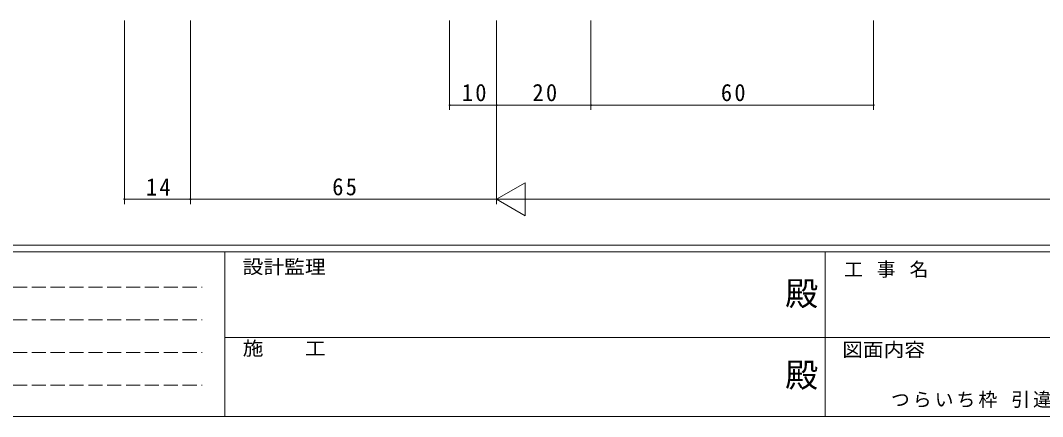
# Model space of a CAD drawing. Units: millimetres on the paper. Extents: x -420 to 373, y -297 to 267.
# Drawn here: x -203.5 to 13.5, y -297 to -212.8 of the extents above; entities that cross this region are included whole.
import ezdxf
from ezdxf.enums import TextEntityAlignment as Align

# ---------------------------------------------------------------- set-up
doc = ezdxf.new("R2010")
doc.units = ezdxf.units.MM
doc.linetypes.add('DASHED3', pattern=[4, 3, -1])
doc.layers.add('0-1_YKK_ZWAK', color=7, linetype='Continuous', lineweight=9)
doc.layers.add('0-4_YKK_D', color=6, linetype='Continuous', lineweight=9)
doc.layers.add('0-2_USER1', color=3, linetype='Continuous')
doc.styles.add('ＭＳ ゴシック', font='')
doc.styles.get('ＭＳ ゴシック').set_extended_font_data('MS Gothic')

msp = doc.modelspace()

# ---------------------------------------------------------------- linework, layer by layer
at = {"layer": '0-1_YKK_ZWAK'}
for p, q in [((352.3, -260.575), (-417.7, -260.575)), ((314.5, -261.975), (-417.7, -261.975)), ((-160.1, -261.975), (-160.1, -296.975)), ((-32.7, -261.975), (-32.7, -296.975)), ((-160.1, -280.175), (-31.3, -280.175)), ((-31.3, -280.175), (97.5, -280.175)), ((-417.7, -296.975), (314.5, -296.975))]:
    msp.add_line(p, q, dxfattribs=at)
at = {"layer": '0-1_YKK_ZWAK', "linetype": 'DASHED3'}
for p, q in [((-413.101, -269.488), (-164.909, -269.488)), ((-413.101, -276.416), (-164.909, -276.416)), ((-413.101, -283.345), (-164.909, -283.345)), ((-413.101, -290.274), (-164.909, -290.274))]:
    msp.add_line(p, q, dxfattribs=at)
at = {"layer": '0-4_YKK_D'}
for p, q in [((-181.425, -212.827), (-181.425, -251.827)), ((-167.425, -212.827), (-167.425, -251.827)), ((-167.425, -212.827), (-167.425, -251.827)), ((-112.425, -212.827), (-112.425, -231.827)), ((-102.425, -212.827), (-102.425, -251.827)), ((-102.425, -212.827), (-102.425, -251.827)), ((-102.425, -212.827), (-102.425, -231.827)), ((-102.425, -212.827), (-102.425, -231.827)), ((-82.425, -212.827), (-82.425, -231.827)), ((-82.425, -212.827), (-82.425, -231.827)), ((-22.425, -212.827), (-22.425, -231.827)), ((-112.425, -230.827), (-102.425, -230.827)), ((-102.425, -230.827), (-82.425, -230.827)), ((-82.425, -230.827), (-22.425, -230.827)), ((-102.425, -250.827), (-96.363, -247.327)), ((-96.363, -254.327), (-96.363, -247.327)), ((-167.425, -250.827), (-181.425, -250.827)), ((-167.425, -250.827), (-102.425, -250.827)), ((-102.425, -250.827), (-96.363, -254.327)), ((-102.425, -250.827), (-90.301, -250.827)), ((-95.425, -250.827), (250.575, -250.827))]:
    msp.add_line(p, q, dxfattribs=at)
for centre, start, end in [((-112.425, -230.827), 0, 180), ((-112.425, -230.827), 180, 0), ((-102.425, -230.827), 0, 180), ((-102.425, -230.827), 0, 180), ((-102.425, -230.827), 180, 0), ((-102.425, -230.827), 180, 0), ((-82.425, -230.827), 0, 180), ((-82.425, -230.827), 0, 180), ((-82.425, -230.827), 180, 0), ((-82.425, -230.827), 180, 0), ((-22.425, -230.827), 0, 180), ((-22.425, -230.827), 180, 0), ((-181.425, -250.827), 0, 180), ((-181.425, -250.827), 180, 0), ((-167.425, -250.827), 0, 180), ((-167.425, -250.827), 0, 180), ((-167.425, -250.827), 180, 0), ((-167.425, -250.827), 180, 0)]:
    msp.add_arc(centre, 0.106, start, end, dxfattribs=at)

# ---------------------------------------------------------------- texts
at = {"layer": '0-1_YKK_ZWAK', "style": 'ＭＳ ゴシック', "width": 1.1}
for s, p in [('設計監理', (-156.331, -267.508)), ('施\u3000\u3000工', (-156.331, -284.83)), ('図面内容', (-29.083, -285.124))]:
    msp.add_text(s, height=2.933, dxfattribs=at).set_placement(p, align=Align.BOTTOM_LEFT)
at = {"layer": '0-1_YKK_ZWAK', "color": 2, "style": 'ＭＳ ゴシック'}
for p in [(-41.182, -274.932), (-41.182, -292.253)]:
    msp.add_text('殿', height=5.132, dxfattribs=at).set_placement(p, align=Align.BOTTOM_LEFT)
at = {"layer": '0-1_YKK_ZWAK', "insert": (-28.688, -267.508), "char_height": 2.933, "attachment_point": 7, "style": 'ＭＳ ゴシック'}
msp.add_mtext('\\T1.16;工\\~事\\~名', dxfattribs=at)
at = {"layer": '0-2_USER1', "color": 7, "insert": (-18.723, -295.6), "char_height": 2.933, "attachment_point": 7, "style": 'ＭＳ ゴシック'}
msp.add_mtext('\\T1.16;つらいち枠\\~引違い窓(2枚建)／28mm溝幅\\~', dxfattribs=at)
at = {"layer": '0-4_YKK_D', "color": 3, "char_height": 3.666, "attachment_point": 7, "style": 'ＭＳ ゴシック'}
for s, insert in [('\\T1.21;\\W0.95;10', (-109.825, -230.028)), ('\\T1.21;\\W0.95;20', (-94.825, -230.028)), ('\\T1.21;\\W0.95;60', (-54.825, -230.028)), ('\\T1.21;\\W0.95;14', (-176.862, -250.027)), ('\\T1.21;\\W0.95;65', (-137.325, -250.027))]:
    msp.add_mtext(s, dxfattribs=dict(at, insert=insert))

doc.saveas('drawing.dxf')
